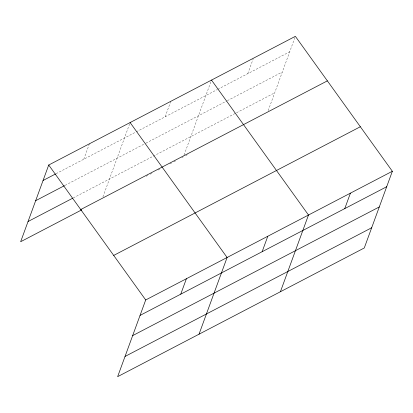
<?xml version="1.0" encoding="UTF-8"?>
<svg xmlns="http://www.w3.org/2000/svg" width="413" height="413" viewBox="0 0 413 413"><rect width="100%" height="100%" fill="white"/><g stroke="black" fill="none" stroke-linecap="round" stroke-linejoin="round"><path stroke-width="0.31" stroke-dasharray="2.06 1.55" d="M83.762 159.242L89.42 143.786M102.914 196.887L130.116 122.553M165.154 116.776L170.812 101.319M184.09 155.014L211.508 80.091M247.779 73.664L253.221 58.806M268.166 110.669L295.367 36.334M56.065 173.692L135.763 132.108M136.331 131.814L217.186 89.631M217.749 89.332L289.709 51.79M65.063 185.354L145.324 143.476M145.887 143.182L226.783 100.973M227.351 100.679L282.311 72.001M73.266 197.925L274.691 92.832M146.13 176.263L147.828 175.375M150.089 174.198L151.783 173.315M157.998 170.068L159.697 169.185M169.872 163.878L171.565 162.99M173.827 161.813L175.52 160.925M181.741 157.683L183.434 156.801M185.7 155.618L187.404 154.73"/><path stroke-width="0.62" d="M392.35 171.271L145.706 299.957L117.633 376.666L364.276 247.981L392.35 171.271L295.367 36.334L48.724 165.019L20.65 241.729L81.697 209.881M180.744 294.175L186.402 278.723M199.025 334.2L227.098 257.49L130.116 122.553M262.141 251.708L267.794 236.257M280.417 291.733L308.49 215.023L211.508 80.091M344.767 208.601L350.42 193.145M43.066 180.476L55.502 173.987M35.668 200.687L64.495 185.649M28.048 221.518L72.698 198.219M80.726 209.551L327.37 80.865M113.699 255.425L360.348 126.739M140.048 315.408L386.697 186.722M132.65 335.624L379.299 206.939M125.031 356.45L371.674 227.764M48.724 165.019L145.706 299.957"/></g></svg>
